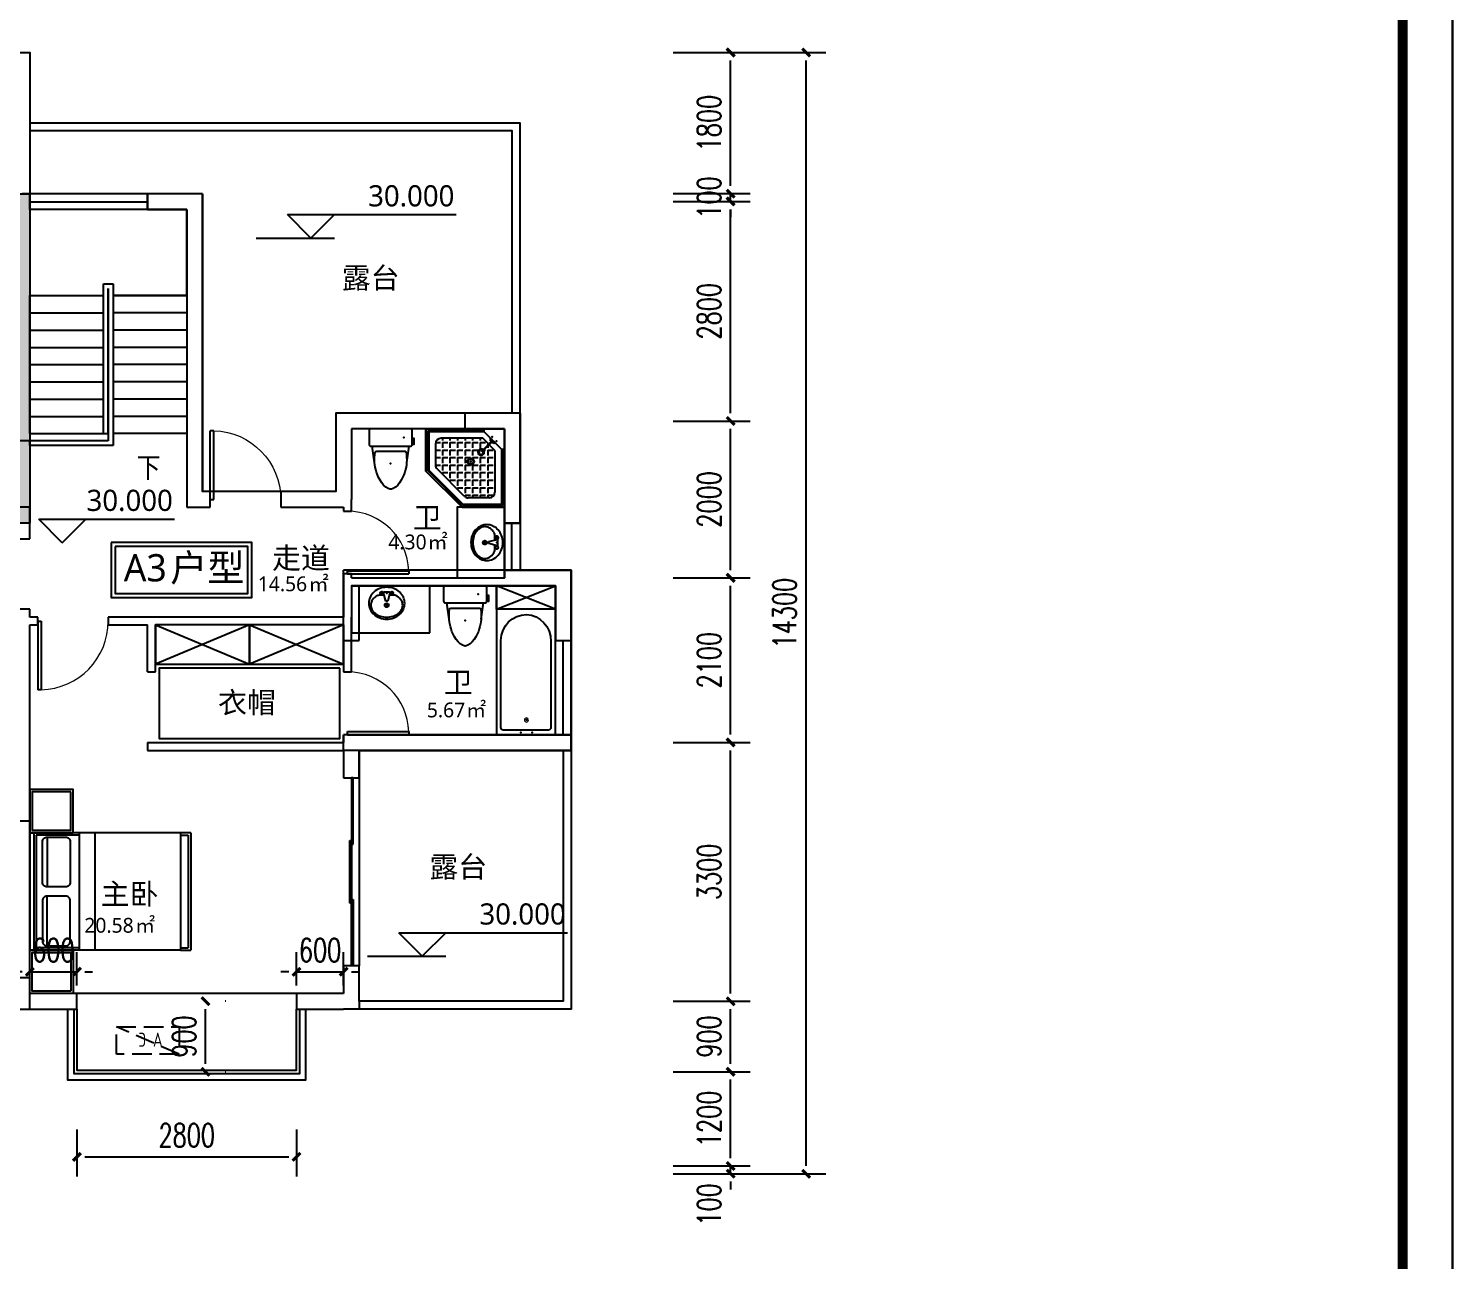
# Model space of a CAD drawing. Extents: x -1988865 to -1884162, y -260022 to -208037.
# Drawn here: x -1953573 to -1935416, y -246519 to -230805 of the extents above; entities that cross this region are included whole.
import ezdxf

# ---------------------------------------------------------------- set-up
doc = ezdxf.new("R2010")
doc.units = 0
doc.header["$LTSCALE"] = 1000
doc.header["$MEASUREMENT"] = 0
doc.linetypes.add('DASH', pattern=[0.35, 0.25, -0.1])
doc.linetypes.add('DOTE', pattern=[2.42, 2, -0.2, 0.02, -0.2])
for name, color, linetype in [('AREA', 6, 'Continuous'), ('BALCONY', 6, 'Continuous'), ('COLUMN', 9, 'Continuous'), ('DIM_ELEV', 3, 'Continuous'), ('DIM_SYMB', 3, 'Continuous'), ('DOTE', 177, 'DOTE'), ('FURNITURE', 167, 'Continuous'), ('hordor_标准图框', 7, 'Continuous'), ('K_EQUIPMENT', 6, 'Continuous'), ('LVTRY', 6, 'Continuous'), ('PUB_DIM', 3, 'Continuous'), ('PUB_HATCH', 8, 'Continuous'), ('PUB_TEXT', 7, 'Continuous'), ('R_NAME', 1, 'Continuous'), ('STAIR', 2, 'Continuous'), ('tk', 121, 'Continuous'), ('VHSoft_boundary', 7, 'Continuous'), ('WALL', 130, 'Continuous'), ('WINDOW', 153, 'Continuous')]:
    doc.layers.add(name, color=color, linetype=linetype)
doc.styles.add('_TCH_DIM_T3', font='SIMPLEX', dxfattribs={"width": 0.705882, "bigfont": 'GBCBIG'})
doc.styles.add('dim_font', font='tssdeng.shx', dxfattribs={"width": 0.7})
doc.styles.add('宋体字', font='msyh.ttf')
doc.styles.add('黑体', font='simhei.ttf', dxfattribs={"width": 0.85, "height": 10})
doc.dimstyles.new('_TCH_ARCH&&100', dxfattribs={"dimtxt": 297.5, "dimasz": 100, "dimexe": 250, "dimexo": 300, "dimgap": 126.25, "dimtad": 1, "dimdec": 0, "dimzin": 0, "dimdsep": 46, "dimtxsty": '_TCH_DIM_T3', "dimblk": '0912-_ArchTick', "dimcen": 0.09, "dimclrt": 7, "dimazin": 2, "dimtfac": 1, "dimtdec": 0, "dimtix": 1, "dimtmove": 2, "dimatfit": 3, "dimfxl": 1, "dimtolj": 1, "dimtzin": 0, "dimarcsym": 0})

# ---------------------------------------------------------------- blocks, each defined once
blk = doc.blocks.new('0912-0911-sdgeh5h43h55h')
at = {"layer": 'FURNITURE'}
for p, q in [((6183277, -683419), (6183277, -682790)), ((6184777, -682790), (6183277, -682790)), ((6184777, -682840), (6183277, -682840)), ((6184747, -682870), (6183307, -682870)), ((6183307, -683419), (6183307, -682870)), ((6184747, -683419), (6184747, -682870)), ((6184777, -684840), (6184777, -682790)), ((6183332, -683010), (6183969, -683010)), ((6184721, -683010), (6184085, -683010)), ((6184777, -683419), (6183277, -683419)), ((6183277, -684710), (6183277, -683419)), ((6184777, -683619), (6183277, -683619)), ((6184777, -684710), (6183277, -684710)), ((6183277, -684710), (6183277, -684840)), ((6183307, -684710), (6183307, -684810)), ((6184747, -684710), (6184747, -684810)), ((6184777, -684840), (6183277, -684840)), ((6184747, -684810), (6183307, -684810))]:
    blk.add_line(p, q, dxfattribs=at)
for points in [[(6182727, -683340), (6182727, -682790), (6183277, -682790), (6183277, -683340), (6182727, -683340), (6182727, -683160)], [(6185327, -683340), (6185327, -682790), (6184777, -682790), (6184777, -683340), (6185327, -683340), (6185327, -683160)]]:
    blk.add_lwpolyline(points, dxfattribs=at)
for points in [[(6182757, -683310), (6182757, -682820), (6183247, -682820), (6183247, -683310)], [(6185297, -683310), (6185297, -682820), (6184807, -682820), (6184807, -683310)]]:
    blk.add_lwpolyline(points, close=True, dxfattribs=at)
for points in [[(6183332, -683010), (6183332, -683245, 0.414214), (6183392, -683305), (6183909, -683305, 0.414214), (6183969, -683245), (6183969, -683010, 0.414214), (6183909, -682950), (6183392, -682950, 0.414214)], [(6184721, -683010), (6184721, -683245, -0.414214), (6184661, -683305), (6184144, -683305, -0.414214), (6184085, -683245), (6184085, -683010, -0.414214), (6184144, -682950), (6184661, -682950, -0.414214)]]:
    blk.add_lwpolyline(points, format="xyb", close=True, dxfattribs=at)
blk = doc.blocks.new('0912-0911-s1adf74asgasf')
at = {"layer": 'R_NAME'}
for points in [[(0, 700), (0, 0), (1790, 0), (1790, 700)], [(50, 650), (50, 50), (1740, 50), (1740, 650)]]:
    blk.add_lwpolyline(points, close=True, dxfattribs=at)
at = {"layer": 'R_NAME', "style": '宋体字'}
for s, p in [('A3', (159, 205)), ('户型', (751, 205))]:
    blk.add_text(s, height=347.1, dxfattribs=at).set_placement(p)
blk = doc.blocks.new('_FZHK')
blk.add_lwpolyline([(-0.5, -0.5), (0.5, -0.5), (0.5, 0.5), (-0.5, 0.5)], close=True)
blk = doc.blocks.new('0912-0911-dsf2w3e5r34')
at = {"layer": 'PUB_HATCH'}
for points in [[(770027, -707162), (770527, -707162), (770727, -706962), (770027, -706962)], [(770727, -706962), (770527, -707162), (770527, -711162), (770727, -711162)]]:
    blk.add_hatch(color=256, dxfattribs=at).paths.add_polyline_path(points)
at = {"layer": 'WALL'}
for p, q in [((770027, -706962), (770727, -706962)), ((770727, -706962), (770727, -711162)), ((776977, -709762), (776277, -709762)), ((776277, -709962), (776277, -709762)), ((776977, -711162), (776977, -709762)), ((776777, -709962), (776277, -709962)), ((776777, -711162), (776777, -709962)), ((770727, -711162), (770527, -711162)), ((776777, -711162), (776977, -711162)), ((777627, -711762), (774727, -711762)), ((774727, -712662), (774727, -711762)), ((777627, -712662), (777627, -711762)), ((777427, -711962), (774927, -711962)), ((774927, -712662), (774927, -711962)), ((777427, -712662), (777427, -711962)), ((774727, -712662), (774927, -712662)), ((777427, -712662), (777627, -712662)), ((777627, -713862), (774727, -713862)), ((774727, -714062), (774727, -713862)), ((777627, -714062), (777627, -713862)), ((777627, -714062), (774727, -714062)), ((770527, -714962), (770727, -714962)), ((770727, -716962), (770727, -714962))]:
    blk.add_line(p, q, dxfattribs=at)
at = {"layer": 'COLUMN', "xscale": 400, "yscale": 400, "zscale": 400, "rotation": 90}
blk.add_blockref('_FZHK', (770527, -717162), dxfattribs=at)
blk = doc.blocks.new('0912-0911-sdgrtyrty')
at = {"layer": 'hordor_标准图框'}
blk.add_line((270657, -1677842), (270657, -1380842), dxfattribs=at)
at = {"layer": 'hordor_标准图框', "linetype": 'Continuous', "ltscale": 1.4, "const_width": 1000}
blk.add_lwpolyline([(-124343, -1386328), (-124343, -1672842), (265657, -1672842), (265657, -1385842), (-124842, -1385842)], dxfattribs=at)
at = {"layer": 'VHSoft_boundary'}
blk.add_lwpolyline([(-149343, -1380842), (270657, -1380842), (270657, -1677842), (-149343, -1677842)], close=True, dxfattribs=at)
blk = doc.blocks.new('0912-0911-vbmhf')
at = {"layer": 'tk', "color": 0, "xscale": 0.0999999971622562, "yscale": 0.0999999971622562, "zscale": 0.0999999971622562}
blk.add_blockref('0912-0911-sdgrtyrty', (102354, 264793), dxfattribs=at)
blk = doc.blocks.new('0912-0911-A$C1B2606B7')
at = {"linetype": 'DASH'}
blk.add_line((0, 0), (800, 350), dxfattribs=at)
blk.add_lwpolyline([(0, 0), (800, 0), (800, 350), (0, 350)], close=True, dxfattribs=at)
at = {"linetype": 'DASH', "style": 'dim_font', "width": 0.8}
blk.add_text('A C', height=180, dxfattribs=at).set_placement((210, 95))
blk = doc.blocks.new('0912-_ArchTick')
at = {"color": 0, "linetype": 'ByBlock', "const_width": 0.4}
blk.add_lwpolyline([(-0.5, -0.5), (0.5, 0.5)], dxfattribs=at)
blk = doc.blocks.new('*D37')
at = {"layer": 'Defpoints', "color": 0, "transparency": 16777216}
for p in [(-1949555, -242836), (-1950155, -243312), (-1949555, -243312)]:
    blk.add_point(p, dxfattribs=at)
at = {"layer": 'PUB_DIM', "color": 0, "lineweight": -2, "transparency": 16777216}
for p, q in [((-1950155, -243012), (-1950155, -242586)), ((-1949555, -243012), (-1949555, -242586)), ((-1950255, -242836), (-1950355, -242836)), ((-1950155, -242836), (-1949555, -242836)), ((-1949455, -242836), (-1949355, -242836))]:
    blk.add_line(p, q, dxfattribs=at)
at = {"layer": 'PUB_DIM', "color": 0, "lineweight": -2, "transparency": 16777216, "xscale": 100, "yscale": 100, "zscale": 100}
blk.add_blockref('0912-_ArchTick', (-1950155, -242836), dxfattribs=at)
at = {"layer": 'PUB_DIM', "color": 0, "lineweight": -2, "transparency": 16777216, "xscale": 100, "yscale": 100, "zscale": 100, "rotation": 180}
blk.add_blockref('0912-_ArchTick', (-1949555, -242836), dxfattribs=at)
at = {"layer": 'PUB_DIM', "color": 7, "transparency": 16777216, "insert": (-1949855, -242561), "char_height": 297.5, "attachment_point": 5, "style": '_TCH_DIM_T3'}
blk.add_mtext('\\A1;600', dxfattribs=at)
blk = doc.blocks.new('*D38')
at = {"layer": 'Defpoints', "color": 0, "transparency": 16777216}
for p in [(-1952955, -242836), (-1953555, -243312), (-1952955, -243312)]:
    blk.add_point(p, dxfattribs=at)
at = {"layer": 'PUB_DIM', "color": 0, "lineweight": -2, "transparency": 16777216}
for p, q in [((-1953555, -243012), (-1953555, -242586)), ((-1952955, -243012), (-1952955, -242586)), ((-1953655, -242836), (-1953755, -242836)), ((-1953555, -242836), (-1952955, -242836)), ((-1952855, -242836), (-1952755, -242836))]:
    blk.add_line(p, q, dxfattribs=at)
at = {"layer": 'PUB_DIM', "color": 0, "lineweight": -2, "transparency": 16777216, "xscale": 100, "yscale": 100, "zscale": 100}
blk.add_blockref('0912-_ArchTick', (-1953555, -242836), dxfattribs=at)
at = {"layer": 'PUB_DIM', "color": 0, "lineweight": -2, "transparency": 16777216, "xscale": 100, "yscale": 100, "zscale": 100, "rotation": 180}
blk.add_blockref('0912-_ArchTick', (-1952955, -242836), dxfattribs=at)
at = {"layer": 'PUB_DIM', "color": 7, "transparency": 16777216, "insert": (-1953255, -242561), "char_height": 297.5, "attachment_point": 5, "style": '_TCH_DIM_T3'}
blk.add_mtext('\\A1;600', dxfattribs=at)
blk = doc.blocks.new('*D41')
at = {"layer": 'Defpoints', "color": 0, "transparency": 16777216}
for p in [(-1951355, -243212), (-1951315, -243212), (-1951355, -244112)]:
    blk.add_point(p, dxfattribs=at)
at = {"layer": 'PUB_DIM', "color": 0, "lineweight": -2, "transparency": 16777216}
for p, q in [((-1951055, -243212), (-1951065, -243212)), ((-1951315, -244012), (-1951315, -243312)), ((-1951055, -244112), (-1951065, -244112))]:
    blk.add_line(p, q, dxfattribs=at)
at = {"layer": 'PUB_DIM', "color": 0, "lineweight": -2, "transparency": 16777216, "xscale": 100, "yscale": 100, "zscale": 100}
for p, rotation in [((-1951315, -243212), 90), ((-1951315, -244112), 270)]:
    blk.add_blockref('0912-_ArchTick', p, dxfattribs=dict(at, rotation=rotation))
at = {"layer": 'PUB_DIM', "color": 7, "transparency": 16777216, "insert": (-1951590, -243662), "char_height": 297.5, "attachment_point": 5, "rotation": 90, "style": '_TCH_DIM_T3'}
blk.add_mtext('\\A1;900', dxfattribs=at)
blk = doc.blocks.new('*D45')
at = {"layer": 'Defpoints', "color": 0, "transparency": 16777216}
for p in [(-1952955, -244547), (-1950155, -244547), (-1950155, -245197)]:
    blk.add_point(p, dxfattribs=at)
at = {"layer": 'PUB_DIM', "color": 0, "lineweight": -2, "transparency": 16777216}
for p, q in [((-1952955, -244847), (-1952955, -245447)), ((-1950155, -244847), (-1950155, -245447)), ((-1952855, -245197), (-1950255, -245197))]:
    blk.add_line(p, q, dxfattribs=at)
at = {"layer": 'PUB_DIM', "color": 0, "lineweight": -2, "transparency": 16777216, "xscale": 100, "yscale": 100, "zscale": 100, "rotation": 180}
blk.add_blockref('0912-_ArchTick', (-1952955, -245197), dxfattribs=at)
at = {"layer": 'PUB_DIM', "color": 0, "lineweight": -2, "transparency": 16777216, "xscale": 100, "yscale": 100, "zscale": 100}
blk.add_blockref('0912-_ArchTick', (-1950155, -245197), dxfattribs=at)
at = {"layer": 'PUB_DIM', "color": 7, "transparency": 16777216, "insert": (-1951555, -244922), "char_height": 297.5, "attachment_point": 5, "style": '_TCH_DIM_T3'}
blk.add_mtext('\\A1;2800', dxfattribs=at)
blk = doc.blocks.new('*D47')
at = {"layer": 'Defpoints', "color": 0, "transparency": 16777216}
for p in [(-1944691, -231112), (-1943657, -231112), (-1944691, -245412)]:
    blk.add_point(p, dxfattribs=at)
at = {"layer": 'PUB_DIM', "color": 0, "lineweight": -2, "transparency": 16777216}
for p, q in [((-1944391, -231112), (-1943407, -231112)), ((-1943657, -245312), (-1943657, -231212)), ((-1944391, -245412), (-1943407, -245412))]:
    blk.add_line(p, q, dxfattribs=at)
at = {"layer": 'PUB_DIM', "color": 0, "lineweight": -2, "transparency": 16777216, "xscale": 100, "yscale": 100, "zscale": 100}
for p, rotation in [((-1943657, -231112), 90), ((-1943657, -245412), 270)]:
    blk.add_blockref('0912-_ArchTick', p, dxfattribs=dict(at, rotation=rotation))
at = {"layer": 'PUB_DIM', "color": 7, "transparency": 16777216, "insert": (-1943932, -238262), "char_height": 297.5, "attachment_point": 5, "rotation": 90, "style": '_TCH_DIM_T3'}
blk.add_mtext('\\A1;14300', dxfattribs=at)
blk = doc.blocks.new('*D48')
at = {"layer": 'Defpoints', "color": 0, "transparency": 16777216}
for p in [(-1945655, -231112), (-1944620, -231112), (-1945655, -232912)]:
    blk.add_point(p, dxfattribs=at)
at = {"layer": 'PUB_DIM', "color": 0, "lineweight": -2, "transparency": 16777216}
for p, q in [((-1945355, -231112), (-1944370, -231112)), ((-1944620, -232812), (-1944620, -231212)), ((-1945355, -232912), (-1944370, -232912))]:
    blk.add_line(p, q, dxfattribs=at)
at = {"layer": 'PUB_DIM', "color": 0, "lineweight": -2, "transparency": 16777216, "xscale": 100, "yscale": 100, "zscale": 100}
for p, rotation in [((-1944620, -231112), 90), ((-1944620, -232912), 270)]:
    blk.add_blockref('0912-_ArchTick', p, dxfattribs=dict(at, rotation=rotation))
at = {"layer": 'PUB_DIM', "color": 7, "transparency": 16777216, "insert": (-1944895, -232012), "char_height": 297.5, "attachment_point": 5, "rotation": 90, "style": '_TCH_DIM_T3'}
blk.add_mtext('\\A1;1800', dxfattribs=at)
blk = doc.blocks.new('*D49')
at = {"layer": 'Defpoints', "color": 0, "transparency": 16777216}
for p in [(-1945655, -232912), (-1944620, -232912), (-1945655, -233012)]:
    blk.add_point(p, dxfattribs=at)
at = {"layer": 'PUB_DIM', "color": 0, "lineweight": -2, "transparency": 16777216}
for p, q in [((-1944620, -232812), (-1944620, -232712)), ((-1945355, -232912), (-1944370, -232912)), ((-1944620, -233012), (-1944620, -232912)), ((-1945355, -233012), (-1944370, -233012)), ((-1944620, -233112), (-1944620, -233212))]:
    blk.add_line(p, q, dxfattribs=at)
at = {"layer": 'PUB_DIM', "color": 0, "lineweight": -2, "transparency": 16777216, "xscale": 100, "yscale": 100, "zscale": 100}
for p, rotation in [((-1944620, -232912), 270), ((-1944620, -233012), 90)]:
    blk.add_blockref('0912-_ArchTick', p, dxfattribs=dict(at, rotation=rotation))
at = {"layer": 'PUB_DIM', "color": 7, "transparency": 16777216, "insert": (-1944895, -232962), "char_height": 297.5, "attachment_point": 5, "rotation": 90, "style": '_TCH_DIM_T3'}
blk.add_mtext('\\A1;100', dxfattribs=at)
blk = doc.blocks.new('*D50')
at = {"layer": 'Defpoints', "color": 0, "transparency": 16777216}
for p in [(-1945655, -233012), (-1944620, -233012), (-1945655, -235812)]:
    blk.add_point(p, dxfattribs=at)
at = {"layer": 'PUB_DIM', "color": 0, "lineweight": -2, "transparency": 16777216}
for p, q in [((-1945355, -233012), (-1944370, -233012)), ((-1944620, -235712), (-1944620, -233112)), ((-1945355, -235812), (-1944370, -235812))]:
    blk.add_line(p, q, dxfattribs=at)
at = {"layer": 'PUB_DIM', "color": 0, "lineweight": -2, "transparency": 16777216, "xscale": 100, "yscale": 100, "zscale": 100}
for p, rotation in [((-1944620, -233012), 90), ((-1944620, -235812), 270)]:
    blk.add_blockref('0912-_ArchTick', p, dxfattribs=dict(at, rotation=rotation))
at = {"layer": 'PUB_DIM', "color": 7, "transparency": 16777216, "insert": (-1944895, -234412), "char_height": 297.5, "attachment_point": 5, "rotation": 90, "style": '_TCH_DIM_T3'}
blk.add_mtext('\\A1;2800', dxfattribs=at)
blk = doc.blocks.new('*D51')
at = {"layer": 'Defpoints', "color": 0, "transparency": 16777216}
for p in [(-1945655, -235812), (-1944620, -235812), (-1945655, -237812)]:
    blk.add_point(p, dxfattribs=at)
at = {"layer": 'PUB_DIM', "color": 0, "lineweight": -2, "transparency": 16777216}
for p, q in [((-1945355, -235812), (-1944370, -235812)), ((-1944620, -237712), (-1944620, -235912)), ((-1945355, -237812), (-1944370, -237812))]:
    blk.add_line(p, q, dxfattribs=at)
at = {"layer": 'PUB_DIM', "color": 0, "lineweight": -2, "transparency": 16777216, "xscale": 100, "yscale": 100, "zscale": 100}
for p, rotation in [((-1944620, -235812), 90), ((-1944620, -237812), 270)]:
    blk.add_blockref('0912-_ArchTick', p, dxfattribs=dict(at, rotation=rotation))
at = {"layer": 'PUB_DIM', "color": 7, "transparency": 16777216, "insert": (-1944895, -236812), "char_height": 297.5, "attachment_point": 5, "rotation": 90, "style": '_TCH_DIM_T3'}
blk.add_mtext('\\A1;2000', dxfattribs=at)
blk = doc.blocks.new('*D52')
at = {"layer": 'Defpoints', "color": 0, "transparency": 16777216}
for p in [(-1945655, -237812), (-1944620, -237812), (-1945655, -239912)]:
    blk.add_point(p, dxfattribs=at)
at = {"layer": 'PUB_DIM', "color": 0, "lineweight": -2, "transparency": 16777216}
for p, q in [((-1945355, -237812), (-1944370, -237812)), ((-1944620, -239812), (-1944620, -237912)), ((-1945355, -239912), (-1944370, -239912))]:
    blk.add_line(p, q, dxfattribs=at)
at = {"layer": 'PUB_DIM', "color": 0, "lineweight": -2, "transparency": 16777216, "xscale": 100, "yscale": 100, "zscale": 100}
for p, rotation in [((-1944620, -237812), 90), ((-1944620, -239912), 270)]:
    blk.add_blockref('0912-_ArchTick', p, dxfattribs=dict(at, rotation=rotation))
at = {"layer": 'PUB_DIM', "color": 7, "transparency": 16777216, "insert": (-1944895, -238862), "char_height": 297.5, "attachment_point": 5, "rotation": 90, "style": '_TCH_DIM_T3'}
blk.add_mtext('\\A1;2100', dxfattribs=at)
blk = doc.blocks.new('*D53')
at = {"layer": 'Defpoints', "color": 0, "transparency": 16777216}
for p in [(-1945655, -239912), (-1944620, -239912), (-1945655, -243212)]:
    blk.add_point(p, dxfattribs=at)
at = {"layer": 'PUB_DIM', "color": 0, "lineweight": -2, "transparency": 16777216}
for p, q in [((-1945355, -239912), (-1944370, -239912)), ((-1944620, -243112), (-1944620, -240012)), ((-1945355, -243212), (-1944370, -243212))]:
    blk.add_line(p, q, dxfattribs=at)
at = {"layer": 'PUB_DIM', "color": 0, "lineweight": -2, "transparency": 16777216, "xscale": 100, "yscale": 100, "zscale": 100}
for p, rotation in [((-1944620, -239912), 90), ((-1944620, -243212), 270)]:
    blk.add_blockref('0912-_ArchTick', p, dxfattribs=dict(at, rotation=rotation))
at = {"layer": 'PUB_DIM', "color": 7, "transparency": 16777216, "insert": (-1944895, -241562), "char_height": 297.5, "attachment_point": 5, "rotation": 90, "style": '_TCH_DIM_T3'}
blk.add_mtext('\\A1;3300', dxfattribs=at)
blk = doc.blocks.new('*D54')
at = {"layer": 'Defpoints', "color": 0, "transparency": 16777216}
for p in [(-1945655, -243212), (-1944620, -243212), (-1945655, -244112)]:
    blk.add_point(p, dxfattribs=at)
at = {"layer": 'PUB_DIM', "color": 0, "lineweight": -2, "transparency": 16777216}
for p, q in [((-1945355, -243212), (-1944370, -243212)), ((-1944620, -244012), (-1944620, -243312)), ((-1945355, -244112), (-1944370, -244112))]:
    blk.add_line(p, q, dxfattribs=at)
at = {"layer": 'PUB_DIM', "color": 0, "lineweight": -2, "transparency": 16777216, "xscale": 100, "yscale": 100, "zscale": 100}
for p, rotation in [((-1944620, -243212), 90), ((-1944620, -244112), 270)]:
    blk.add_blockref('0912-_ArchTick', p, dxfattribs=dict(at, rotation=rotation))
at = {"layer": 'PUB_DIM', "color": 7, "transparency": 16777216, "insert": (-1944895, -243662), "char_height": 297.5, "attachment_point": 5, "rotation": 90, "style": '_TCH_DIM_T3'}
blk.add_mtext('\\A1;900', dxfattribs=at)
blk = doc.blocks.new('*D55')
at = {"layer": 'Defpoints', "color": 0, "transparency": 16777216}
for p in [(-1945655, -244112), (-1944620, -244112), (-1945655, -245312)]:
    blk.add_point(p, dxfattribs=at)
at = {"layer": 'PUB_DIM', "color": 0, "lineweight": -2, "transparency": 16777216}
for p, q in [((-1945355, -244112), (-1944370, -244112)), ((-1944620, -245212), (-1944620, -244212)), ((-1945355, -245312), (-1944370, -245312))]:
    blk.add_line(p, q, dxfattribs=at)
at = {"layer": 'PUB_DIM', "color": 0, "lineweight": -2, "transparency": 16777216, "xscale": 100, "yscale": 100, "zscale": 100}
for p, rotation in [((-1944620, -244112), 90), ((-1944620, -245312), 270)]:
    blk.add_blockref('0912-_ArchTick', p, dxfattribs=dict(at, rotation=rotation))
at = {"layer": 'PUB_DIM', "color": 7, "transparency": 16777216, "insert": (-1944895, -244712), "char_height": 297.5, "attachment_point": 5, "rotation": 90, "style": '_TCH_DIM_T3'}
blk.add_mtext('\\A1;1200', dxfattribs=at)
blk = doc.blocks.new('*D56')
at = {"layer": 'Defpoints', "color": 0, "transparency": 16777216}
for p in [(-1945655, -245312), (-1945655, -245412), (-1944620, -245312)]:
    blk.add_point(p, dxfattribs=at)
at = {"layer": 'PUB_DIM', "color": 0, "lineweight": -2, "transparency": 16777216}
for p, q in [((-1944620, -245212), (-1944620, -245112)), ((-1945355, -245312), (-1944370, -245312)), ((-1945355, -245412), (-1944370, -245412)), ((-1944620, -245412), (-1944620, -245312)), ((-1944620, -245512), (-1944620, -245612))]:
    blk.add_line(p, q, dxfattribs=at)
at = {"layer": 'PUB_DIM', "color": 0, "lineweight": -2, "transparency": 16777216, "xscale": 100, "yscale": 100, "zscale": 100}
for p, rotation in [((-1944620, -245312), 270), ((-1944620, -245412), 90)]:
    blk.add_blockref('0912-_ArchTick', p, dxfattribs=dict(at, rotation=rotation))
at = {"layer": 'PUB_DIM', "color": 7, "transparency": 16777216, "insert": (-1944895, -245803), "char_height": 297.5, "attachment_point": 5, "rotation": 90, "style": '_TCH_DIM_T3'}
blk.add_mtext('\\A1;100', dxfattribs=at)
blk = doc.blocks.new('0912-0911-$DORLIB2D$00000001')
for p, q in [((0.45, 0.975), (0.5, 0.975)), ((0.45, 0), (0.45, 0.975)), ((0.5, 0), (0.5, 0.975)), ((0.5, 0), (0.45, 0))]:
    blk.add_line(p, q)
at = {"lineweight": 13}
blk.add_arc((0.475, 0), 0.975, 91.4693, 180, dxfattribs=at)
blk = doc.blocks.new('0912-0911-$lvtry$00000244')
at = {"color": 0}
for p, q in [((-306, -80), (-306, -1050)), ((277, -52), (-277, -52)), ((306, -1039), (306, -80))]:
    blk.add_line(p, q, dxfattribs=at)
blk.add_lwpolyline([(360, 0), (360, -1400), (-360, -1400), (-360, 0)], close=True, dxfattribs=at)
for centre, major_axis, start_param, end_param in [((-277, -80), (-28.8, 0), 4.711889, 6.283108), ((277, -80), (-28.8, 0), 3.141692, 4.711889), ((0, -1043), (-306, 0), 0.024403, 3.153808)]:
    blk.add_ellipse(centre, major_axis=major_axis, ratio=0.972222, start_param=start_param, end_param=end_param, dxfattribs=at)
at = {"color": 0, "lineweight": 13}
blk.add_ellipse((6, -164), major_axis=(-24, 0), ratio=0.972222, start_param=3.141593, end_param=9.424778, dxfattribs=at)
at = {"color": 0}
for p in [(-62, -26), (75, -25), (6, -164)]:
    blk.add_point(p, dxfattribs=at)
blk = doc.blocks.new('0912-0911-$WINLIB2D$00000002')
for p, q in [((-0.5, 0.5), (0.5, 0.5)), ((-0.5, 0.5), (-0.5, -0.5)), ((0.5, 0.5), (0.5, -0.5)), ((0.5, 0.021), (-0.5, 0.021)), ((-0.5, -0.5), (0.5, -0.5))]:
    blk.add_line(p, q)
blk = doc.blocks.new('0912-0911-$lvtry$00000179')
at = {"color": 0, "linetype": 'ByBlock'}
for p, q in [((-32, -102), (-92, -102)), ((-13, -178), (-40, -70)), ((35, -64), (-35, -64)), ((13, -178), (-13, -178)), ((40, -70), (13, -178)), ((92, -102), (32, -102))]:
    blk.add_line(p, q, dxfattribs=at)
blk.add_lwpolyline([(0, -406, 0.088425), (89, -391, 0.093738), (162, -347, 0.102376), (212, -280, 0.10945), (229, -203, 0.109452), (212, -127, 0.102376), (162, -60, 0.093738), (89, -16, 0.088423), (0, 0, 0.088427), (-89, -16, 0.093738), (-162, -60, 0.102376), (-212, -127, 0.109452), (-229, -203, 0.109451), (-212, -280, 0.102376), (-162, -347, 0.093738), (-89, -391, 0.088425)], format="xyb", close=True, dxfattribs=at)
for centre, radius in [((-64, -76), 20.4), ((-64, -76), 15.4), ((63, -76), 20.4), ((63, -76), 15.4), ((0, -229), 25.4)]:
    blk.add_circle(centre, radius, dxfattribs=at)
for centre, radius, start, end in [((-88, -229), 116, 151.0888, 180), ((-45, -252), 164, 126.8699, 151.0888), ((-18, -288), 210, 123.9045, 126.8699), ((-92, -178), 76.2, 90, 123.9045), ((-35, -68), 5, 90, 194.0362), ((35, -68), 5, 345.9638, 90), ((92, -178), 76.2, 57.7402, 90), ((45, -252), 164, 28.9112, 57.7402), ((88, -229), 116, 0, 28.9112), ((-88, -229), 116, 180, 208.9112), ((-45, -205), 164, 208.9112, 233.1301), ((-18, -169), 210, 233.1301, 252.7421), ((18, -169), 210, 287.2579, 306.8699), ((45, -205), 164, 306.8699, 331.0888), ((88, -229), 116, 331.0888, 0), ((0, -111), 270, 252.7421, 270), ((0, -111), 270, 270, 287.2579)]:
    blk.add_arc(centre, radius, start, end, dxfattribs=at)
at = {"color": 0}
for p in [(0, -76), (0, -229)]:
    blk.add_point(p, dxfattribs=at)
blk = doc.blocks.new('0912-0911-$lvtry$00000206')
at = {"color": 0}
for points in [[(-253, -220, -0.414214), (-275, -198), (-275, -22, -0.414214), (-253, 0), (253, 0, -0.414214), (275, -22), (275, -198, -0.414214), (253, -220)], [(181, -286), (-181, -286, 0.39219), (-201, -305), (-202, -326), (-204, -363), (-205, -398), (-204, -429), (-201, -459), (-197, -488), (-189, -518), (-180, -550), (-168, -584), (-153, -619), (-135, -654), (-114, -687), (-90, -717), (-63, -741), (-33, -760), (-12, -767, 0.15433), (12, -767), (33, -760), (63, -741), (90, -717), (114, -687), (135, -654), (153, -619), (168, -584), (180, -550), (189, -518), (197, -488), (201, -459), (204, -429), (205, -398), (204, -363), (202, -326), (201, -305, 0.39219)]]:
    blk.add_lwpolyline(points, format="xyb", close=True, dxfattribs=at)
blk.add_lwpolyline([(-275, -120), (-297, -120), (-297, -200), (-275, -200)], close=True, dxfattribs=at)
for points in [[(-205, -428), (-235, -220)], [(205, -428), (235, -220)]]:
    blk.add_lwpolyline(points, dxfattribs=at)
for p in [(-166, -109), (1, -443)]:
    blk.add_point(p, dxfattribs=at)
blk = doc.blocks.new('0912-0911-$lvtry$00000169')
at = {"color": 0}
for p, q in [((259, -36), (259, 0)), ((259, -36), (36, -259)), ((276, -120), (120, -276)), ((144, -151), (291, -298)), ((151, -144), (298, -291)), ((259, -24), (976, -24)), ((259, -36), (964, -36)), ((270, -213), (270, -143)), ((276, -120), (808, -120)), ((366, -213), (366, -143)), ((462, -213), (462, -143)), ((558, -213), (558, -143)), ((655, -213), (655, -143)), ((751, -213), (751, -143)), ((847, -213), (847, -143)), ((964, -36), (976, -24)), ((964, -36), (964, -525)), ((976, -24), (976, -530)), ((36, -259), (0, -259)), ((24, -259), (24, -976)), ((36, -259), (36, -964)), ((120, -276), (120, -808)), ((120, -309), (147, -309)), ((173, -309), (173, -239)), ((173, -309), (243, -309)), ((173, -405), (173, -335)), ((183, -213), (205, -213)), ((220, -213), (243, -213)), ((270, -213), (340, -213)), ((270, -263), (270, -239)), ((270, -405), (270, -335)), ((334, -309), (340, -309)), ((366, -213), (436, -213)), ((366, -309), (366, -239)), ((366, -309), (436, -309)), ((366, -405), (366, -335)), ((462, -213), (532, -213)), ((462, -309), (462, -239)), ((462, -309), (532, -309)), ((462, -405), (462, -335)), ((558, -213), (628, -213)), ((558, -309), (558, -239)), ((558, -309), (628, -309)), ((558, -405), (558, -335)), ((655, -213), (725, -213)), ((655, -309), (655, -239)), ((655, -309), (725, -309)), ((655, -405), (655, -335)), ((751, -213), (821, -213)), ((751, -309), (751, -239)), ((751, -309), (821, -309)), ((751, -405), (751, -335)), ((847, -213), (880, -213)), ((847, -309), (847, -239)), ((847, -309), (880, -309)), ((847, -405), (847, -335)), ((880, -192), (880, -460)), ((120, -405), (147, -405)), ((120, -501), (147, -501)), ((173, -405), (243, -405)), ((173, -501), (173, -431)), ((173, -501), (243, -501)), ((173, -598), (173, -528)), ((270, -405), (340, -405)), ((270, -501), (270, -431)), ((270, -501), (340, -501)), ((270, -598), (270, -528)), ((366, -405), (379, -405)), ((366, -501), (366, -431)), ((366, -501), (436, -501)), ((366, -598), (366, -528)), ((462, -405), (532, -405)), ((462, -501), (462, -431)), ((462, -501), (532, -501)), ((462, -598), (462, -528)), ((859, -511), (511, -859)), ((964, -525), (525, -964)), ((976, -530), (530, -976)), ((558, -405), (628, -405)), ((558, -501), (558, -431)), ((558, -501), (628, -501)), ((558, -598), (558, -528)), ((655, -405), (725, -405)), ((655, -501), (655, -431)), ((655, -501), (725, -501)), ((655, -598), (655, -528)), ((751, -405), (821, -405)), ((751, -501), (751, -431)), ((751, -501), (821, -501)), ((751, -598), (751, -528)), ((847, -405), (880, -405)), ((847, -501), (847, -431)), ((847, -501), (867, -501)), ((964, -525), (976, -530)), ((120, -598), (147, -598)), ((120, -694), (147, -694)), ((173, -598), (243, -598)), ((173, -694), (173, -624)), ((173, -694), (243, -694)), ((173, -790), (173, -720)), ((270, -598), (340, -598)), ((270, -694), (270, -624)), ((270, -694), (340, -694)), ((270, -790), (270, -720)), ((366, -598), (436, -598)), ((366, -694), (366, -624)), ((366, -694), (436, -694)), ((366, -790), (366, -720)), ((462, -598), (532, -598)), ((462, -694), (462, -624)), ((462, -694), (532, -694)), ((462, -790), (462, -720)), ((558, -598), (628, -598)), ((558, -694), (558, -624)), ((558, -694), (628, -694)), ((558, -790), (558, -720)), ((655, -598), (725, -598)), ((655, -694), (655, -624)), ((655, -694), (676, -694)), ((751, -598), (773, -598)), ((120, -790), (147, -790)), ((173, -790), (243, -790)), ((173, -878), (173, -816)), ((192, -880), (460, -880)), ((270, -790), (340, -790)), ((270, -880), (270, -816)), ((366, -790), (436, -790)), ((366, -880), (366, -816)), ((462, -790), (532, -790)), ((462, -880), (462, -816)), ((558, -790), (580, -790)), ((36, -964), (24, -976)), ((24, -976), (530, -976)), ((36, -964), (525, -964)), ((525, -964), (530, -976))]:
    blk.add_line(p, q, dxfattribs=at)
blk.add_lwpolyline([(0, 0), (0, -1000), (540, -1000), (1000, -540), (1000, 0)], close=True)
for points in [[(0, 0), (0, -1000)], [(0, 0), (1000, 0)], [(1000, 0), (1000, -540)], [(136, -190), (148, -178), (132, -162), (121, -174)], [(190, -136), (178, -148), (162, -132), (174, -121)], [(1000, -540), (540, -1000)], [(0, -1000), (540, -1000)]]:
    blk.add_lwpolyline(points, close=True, dxfattribs=at)
for radius in [43.8, 31.1]:
    blk.add_circle((416, -428), radius, dxfattribs=at)
for centre, radius, start, end in [((808, -192), 72, 0, 90), ((296, -296), 40.6, 142.583, 128.4197), ((296, -296), 28.6, 145.828, 125.6599), ((808, -460), 72, 315, 0), ((192, -808), 72, 180, 270), ((460, -808), 72, 270, 315)]:
    blk.add_arc(centre, radius, start, end, dxfattribs=at)
for p in [(103, -156), (156, -102), (416, -428)]:
    blk.add_point(p, dxfattribs=at)
blk = doc.blocks.new('0912-0911-$DorLib2D$00000132')
at = {"color": 0, "linetype": 'Continuous'}
for p, q in [((-0.5, 0.1042), (-0.5, 0)), ((-0.1467, 0.1042), (-0.5, 0.1042)), ((-0.1467, 0), (-0.1467, 0.1042)), ((0.1467, 0.1042), (0.5, 0.1042)), ((0.1467, 0), (0.1467, 0.1042)), ((0.5, 0.1042), (0.5, 0)), ((-0.5, 0), (-0.1467, 0)), ((-0.1667, 0), (0.1667, 0)), ((-0.1667, -0.1042), (-0.1667, 0)), ((0.5, 0), (0.1467, 0)), ((0.1667, 0), (0.1667, -0.1042)), ((0.1667, -0.1042), (-0.1667, -0.1042))]:
    blk.add_line(p, q, dxfattribs=at)

msp = doc.modelspace()

# ---------------------------------------------------------------- linework, layer by layer
at = {"layer": 'BALCONY'}
for points in [[(-1968955.2, -232912.4), (-1968955.2, -231112.4), (-1953555.2, -231112.4), (-1953555.2, -232912.4)], [(-1947305.2, -235712.4), (-1947305.2, -232012.4), (-1953555.2, -232012.4)], [(-1947405.2, -235712.4), (-1947405.2, -232112.4), (-1953555.2, -232112.4)], [(-1946655.2, -240012.4), (-1946655.2, -243312.4), (-1949355.2, -243312.4)], [(-1946755.2, -240012.4), (-1946755.2, -243212.4), (-1949355.2, -243212.4)]]:
    msp.add_lwpolyline(points, dxfattribs=at)
at = {"layer": 'DIM_ELEV'}
for p, q in [((-1949971.8, -233479.6), (-1950271.8, -233179.6)), ((-1950271.8, -233179.6), (-1948120.3, -233179.6)), ((-1949971.8, -233479.6), (-1949671.8, -233179.6)), ((-1950671.8, -233479.6), (-1949671.8, -233479.6)), ((-1953142.8, -237363.6), (-1953442.8, -237063.6)), ((-1953442.8, -237063.6), (-1951710.3, -237063.6)), ((-1953142.8, -237363.6), (-1952842.8, -237063.6)), ((-1948552.4, -242638.9), (-1948852.4, -242338.9)), ((-1948852.4, -242338.9), (-1946700.9, -242338.9)), ((-1948552.4, -242638.9), (-1948252.4, -242338.9)), ((-1949252.4, -242638.9), (-1948252.4, -242638.9))]:
    msp.add_line(p, q, dxfattribs=at)
at = {"layer": 'DIM_SYMB'}
msp.add_lwpolyline([(-1952055.2, -236082.4, 0, 0, 0), (-1952055.2, -233662.4, 0, 0, 0), (-1953055.2, -233662.4, 0, 0, 0), (-1953055.2, -235562.4, 80, 0, 0), (-1953055.2, -235862.4, 0, 0, 0)], format="xyseb", dxfattribs=at)
at = {"layer": 'FURNITURE'}
for points in [[(-1947605.2, -237912.4), (-1946855.2, -237912.4), (-1946855.2, -238212.4), (-1947605.2, -238212.4)], [(-1951955.2, -238912.4), (-1950755.2, -238912.4), (-1950755.2, -238412.4), (-1951955.2, -238412.4)], [(-1950755.2, -238912.4), (-1949555.2, -238912.4), (-1949555.2, -238412.4), (-1950755.2, -238412.4)], [(-1949605.2, -238962.4), (-1951905.2, -238962.4), (-1951905.2, -239862.4), (-1949605.2, -239862.4)]]:
    msp.add_lwpolyline(points, close=True, dxfattribs=at)
for points in [[(-1946855.2, -238212.4), (-1947605.2, -237912.4), (-1947605.2, -238212.4), (-1946855.2, -237912.4)], [(-1950755.2, -238412.4), (-1951955.2, -238912.4), (-1951955.2, -238412.4), (-1950755.2, -238912.4)], [(-1949555.2, -238412.4), (-1950755.2, -238912.4), (-1950755.2, -238412.4), (-1949555.2, -238912.4)]]:
    msp.add_lwpolyline(points, dxfattribs=at)
at = {"layer": 'LVTRY'}
for points in [[(-1948105.2, -237812.4), (-1947505.2, -237812.4), (-1947505.2, -236912.4), (-1948105.2, -236912.4)], [(-1948455.2, -238512.4), (-1948455.2, -237912.4), (-1949455.2, -237912.4), (-1949455.2, -238512.4)]]:
    msp.add_lwpolyline(points, close=True, dxfattribs=at)
at = {"layer": 'STAIR'}
for p, q in [((-1951555.2, -233112.4), (-1953555.2, -233112.4)), ((-1953555.2, -233112.4), (-1953555.2, -234212.4)), ((-1951555.2, -234212.4), (-1951555.2, -233112.4)), ((-1953555.2, -235972.4), (-1953555.2, -234212.4)), ((-1953555.2, -234212.4), (-1952615.2, -234212.4)), ((-1953555.2, -234212.4), (-1952615.2, -234212.4)), ((-1952615.2, -235972.4), (-1952615.2, -234062.4)), ((-1952615.2, -234062.4), (-1952495.2, -234062.4)), ((-1952555.2, -235972.4), (-1952555.2, -234122.4)), ((-1952555.2, -234122.4), (-1952555.2, -234122.4)), ((-1952555.2, -234122.4), (-1952555.2, -236062.4)), ((-1952555.2, -235972.4), (-1952555.2, -234212.4)), ((-1952555.2, -234212.4), (-1952555.2, -235972.4)), ((-1952495.2, -234062.4), (-1952495.2, -236122.4)), ((-1951555.2, -234212.4), (-1952495.2, -234212.4)), ((-1952495.2, -234212.4), (-1951555.2, -234212.4)), ((-1951555.2, -234212.4), (-1951555.2, -235972.4)), ((-1953555.2, -234432.4), (-1952615.2, -234432.4)), ((-1951555.2, -234432.4), (-1952495.2, -234432.4)), ((-1953555.2, -234652.4), (-1952615.2, -234652.4)), ((-1951555.2, -234652.4), (-1952495.2, -234652.4)), ((-1953555.2, -234872.4), (-1952615.2, -234872.4)), ((-1951555.2, -234872.4), (-1952495.2, -234872.4)), ((-1953555.2, -235092.4), (-1952615.2, -235092.4)), ((-1951555.2, -235092.4), (-1952495.2, -235092.4)), ((-1953555.2, -235312.4), (-1952615.2, -235312.4)), ((-1951555.2, -235312.4), (-1952495.2, -235312.4)), ((-1953555.2, -235532.4), (-1952615.2, -235532.4)), ((-1951555.2, -235532.4), (-1952495.2, -235532.4)), ((-1953555.2, -235752.4), (-1952615.2, -235752.4)), ((-1951555.2, -235752.4), (-1952495.2, -235752.4)), ((-1953555.2, -235972.4), (-1952615.2, -235972.4)), ((-1952615.2, -235972.4), (-1952555.2, -235972.4)), ((-1952615.2, -235972.4), (-1952555.2, -235972.4)), ((-1952555.2, -235972.4), (-1952555.2, -235972.4)), ((-1951555.2, -235972.4), (-1952495.2, -235972.4)), ((-1952555.2, -236062.4), (-1953555.2, -236062.4)), ((-1953555.2, -236122.4), (-1953555.2, -236062.4)), ((-1952495.2, -236122.4), (-1953555.2, -236122.4))]:
    msp.add_line(p, q, dxfattribs=at)
at = {"layer": 'WALL'}
for p, q in [((-1953555.2, -232912.4), (-1953655.2, -232912.4)), ((-1953555.2, -233112.4), (-1953555.2, -232912.4)), ((-1951355.2, -232912.4), (-1952055.2, -232912.4)), ((-1952055.2, -232912.4), (-1952055.2, -233112.4)), ((-1951355.2, -232912.4), (-1951355.2, -236712.4)), ((-1953555.2, -233112.4), (-1953555.2, -236062.4)), ((-1952055.2, -233112.4), (-1951555.2, -233112.4)), ((-1951555.2, -233112.4), (-1951555.2, -236912.4)), ((-1947305.2, -235712.4), (-1949655.2, -235712.4)), ((-1949655.2, -235712.4), (-1949655.2, -236712.4)), ((-1947305.2, -237112.4), (-1947305.2, -235712.4)), ((-1947505.2, -235912.4), (-1949455.2, -235912.4)), ((-1949455.2, -235912.4), (-1949455.2, -236812.4)), ((-1947505.2, -235912.4), (-1947505.2, -237112.4)), ((-1953555.2, -236062.4), (-1953755.2, -236062.4)), ((-1951255.2, -236712.4), (-1951355.2, -236712.4)), ((-1951255.2, -236912.4), (-1951255.2, -236712.4)), ((-1949655.2, -236712.4), (-1950355.2, -236712.4)), ((-1950355.2, -236712.4), (-1950355.2, -236912.4)), ((-1953555.2, -236912.4), (-1959855.2, -236912.4)), ((-1953555.2, -237312.4), (-1953555.2, -236912.4)), ((-1951555.2, -236912.4), (-1951255.2, -236912.4)), ((-1950355.2, -236912.4), (-1949555.2, -236912.4)), ((-1949555.2, -236912.4), (-1949555.2, -236962.4)), ((-1949455.2, -236962.4), (-1949455.2, -236812.4)), ((-1949555.2, -236962.4), (-1949455.2, -236962.4)), ((-1947505.2, -237112.4), (-1947305.2, -237112.4)), ((-1953755.2, -237312.4), (-1953555.2, -237312.4)), ((-1949455.2, -237762.4), (-1949555.2, -237762.4)), ((-1949555.2, -237762.4), (-1949555.2, -237812.4)), ((-1949555.2, -237812.4), (-1949555.2, -238312.4)), ((-1949455.2, -237812.4), (-1949455.2, -237762.4)), ((-1949455.2, -237812.4), (-1947505.2, -237812.4)), ((-1947305.2, -237712.4), (-1947505.2, -237712.4)), ((-1947505.2, -237712.4), (-1947505.2, -237812.4)), ((-1947305.2, -237712.4), (-1946655.2, -237712.4)), ((-1946655.2, -238612.4), (-1946655.2, -237712.4)), ((-1949455.2, -237912.4), (-1947405.2, -237912.4)), ((-1949455.2, -237912.4), (-1949455.2, -238312.4)), ((-1947405.2, -237912.4), (-1946855.2, -237912.4)), ((-1946855.2, -237912.4), (-1946855.2, -238612.4)), ((-1953555.2, -238212.4), (-1953755.2, -238212.4)), ((-1953555.2, -238312.4), (-1953555.2, -238212.4)), ((-1953455.2, -238312.4), (-1953555.2, -238312.4)), ((-1953455.2, -238412.4), (-1953455.2, -238312.4)), ((-1951955.2, -238312.4), (-1952555.2, -238312.4)), ((-1952555.2, -238312.4), (-1952555.2, -238412.4)), ((-1949555.2, -238312.4), (-1951955.2, -238312.4)), ((-1949455.2, -239012.4), (-1949455.2, -238312.4)), ((-1953555.2, -238412.4), (-1953455.2, -238412.4)), ((-1953555.2, -242312.4), (-1953555.2, -238412.4)), ((-1952555.2, -238412.4), (-1952055.2, -238412.4)), ((-1952055.2, -239012.4), (-1952055.2, -238412.4)), ((-1951955.2, -239012.4), (-1951955.2, -238412.4)), ((-1949555.2, -238412.4), (-1951955.2, -238412.4)), ((-1949555.2, -238412.4), (-1949555.2, -239012.4)), ((-1946855.2, -238612.4), (-1946655.2, -238612.4)), ((-1952055.2, -239012.4), (-1951955.2, -239012.4)), ((-1949555.2, -239012.4), (-1949455.2, -239012.4)), ((-1949455.2, -239812.4), (-1949555.2, -239812.4)), ((-1949555.2, -239812.4), (-1949555.2, -239912.4)), ((-1949455.2, -239812.4), (-1949455.2, -239812.4)), ((-1949455.2, -239812.4), (-1946855.2, -239812.4)), ((-1946655.2, -239812.4), (-1946855.2, -239812.4)), ((-1946655.2, -240012.4), (-1946655.2, -239812.4)), ((-1952055.2, -239912.4), (-1949555.2, -239912.4)), ((-1952055.2, -239912.4), (-1952055.2, -240012.4)), ((-1952055.2, -240012.4), (-1949555.2, -240012.4)), ((-1949555.2, -240012.4), (-1949555.2, -240012.4)), ((-1949555.2, -240012.4), (-1949555.2, -240362.4)), ((-1949355.2, -240362.4), (-1949355.2, -240012.4)), ((-1949355.2, -240012.4), (-1946655.2, -240012.4)), ((-1949555.2, -240362.4), (-1949355.2, -240362.4)), ((-1953555.2, -243112.4), (-1953555.2, -242312.4)), ((-1949355.2, -242762.4), (-1949555.2, -242762.4)), ((-1949555.2, -242762.4), (-1949555.2, -243112.4)), ((-1949355.2, -243212.4), (-1949355.2, -242762.4)), ((-1952955.2, -243112.4), (-1953555.2, -243112.4)), ((-1952955.2, -243312.4), (-1952955.2, -243112.4)), ((-1949555.2, -243112.4), (-1950155.2, -243112.4)), ((-1950155.2, -243112.4), (-1950155.2, -243312.4)), ((-1949355.2, -243212.4), (-1949355.2, -243312.4)), ((-1953755.2, -243312.4), (-1952955.2, -243312.4)), ((-1950155.2, -243312.4), (-1949555.2, -243312.4)), ((-1949555.2, -243312.4), (-1949555.2, -243312.4)), ((-1949355.2, -243312.4), (-1949555.2, -243312.4))]:
    msp.add_line(p, q, dxfattribs=at)
for points in [[(-1947305.2, -235712.4), (-1949655.2, -235712.4), (-1949655.2, -236712.4), (-1951355.2, -236712.4), (-1951355.2, -232912.4)], [(-1947305.2, -235712.4), (-1947305.2, -237712.4), (-1946655.2, -237712.4), (-1946655.2, -240012.4)], [(-1946655.2, -240012.4), (-1949355.2, -240012.4), (-1949355.2, -242762.4)]]:
    msp.add_lwpolyline(points, dxfattribs=at)
at = {"layer": 'WINDOW'}
for p, q in [((-1950355.2, -236712.4), (-1951255.2, -236712.4)), ((-1949555.2, -243112.4), (-1953555.2, -243112.4)), ((-1950155.2, -243112.4), (-1952955.2, -243112.4))]:
    msp.add_line(p, q, dxfattribs=at)
for points in [[(-1953075.2, -243312.4), (-1953075.2, -244212.4), (-1950035.2, -244212.4), (-1950035.2, -243312.4)], [(-1952995.2, -243312.4), (-1952995.2, -244132.4), (-1950115.2, -244132.4), (-1950115.2, -243312.4)], [(-1952955.2, -243312.4), (-1952955.2, -244092.4), (-1950155.2, -244092.4), (-1950155.2, -243312.4)]]:
    msp.add_lwpolyline(points, dxfattribs=at)

# ---------------------------------------------------------------- block references
at = {"xscale": 1.272593102947569, "yscale": 1.272593102947569, "zscale": 1.272593102947569}
msp.add_blockref('0912-0911-vbmhf', (-2100114.8, -383474.6), dxfattribs=at)
at = {"layer": 'AREA'}
msp.add_blockref('0912-0911-s1adf74asgasf', (-1952516.8, -238061.8), dxfattribs=at)
at = {"layer": 'DOTE'}
msp.add_blockref('0912-0911-dsf2w3e5r34', (-2724281.7, 474049.4), dxfattribs=at)
at = {"layer": 'FURNITURE', "rotation": 90.00000000000003}
msp.add_blockref('0912-0911-sdgeh5h43h55h', (-2636344.9, -6425839.1), dxfattribs=at)
at = {"layer": 'K_EQUIPMENT', "xscale": -1}
msp.add_blockref('0912-0911-A$C1B2606B7', (-1951652.2, -243887.4), dxfattribs=at)
at = {"layer": 'LVTRY', "yscale": -1, "rotation": 180.0000000000001}
for p in [(-1948955.2, -235912.4), (-1948005.2, -237912.4)]:
    msp.add_blockref('0912-0911-$lvtry$00000206', p, dxfattribs=at)
at = {"layer": 'LVTRY'}
for name, p, rotation in [('0912-0911-$lvtry$00000169', (-1947505.2, -235912.4), 270.0000000000242), ('0912-0911-$lvtry$00000179', (-1947525.2, -237362.4), 270)]:
    msp.add_blockref(name, p, dxfattribs=dict(at, rotation=rotation))
msp.add_blockref('0912-0911-$lvtry$00000179', (-1949005.2, -237932.4), dxfattribs=at)
at = {"layer": 'LVTRY', "xscale": 1.041666666670547, "yscale": -1.142857142702144, "rotation": 359.9999999999927}
msp.add_blockref('0912-0911-$lvtry$00000244', (-1947230.2, -239812.4, 0), dxfattribs=at)
at = {"layer": 'WINDOW'}
for name, p, xscale, yscale, zscale, rotation in [('0912-0911-$WINLIB2D$00000002', (-1952805.2, -233012.4), 1499.999994695303, 200, 1499.999994695303, 180), ('0912-0911-$DORLIB2D$00000001', (-1950805.2, -236812.4), 900, -900, 900, 180), ('0912-0911-$DORLIB2D$00000001', (-1949505.2, -237362.4), 800, 800, 800, 269.9999999999467), ('0912-0911-$WINLIB2D$00000002', (-1947405.2, -237412.4), 600, -200, 600, 270), ('0912-0911-$DORLIB2D$00000001', (-1953005.2, -238362.4), 900, 900, 900, 180), ('0912-0911-$WINLIB2D$00000002', (-1946755.2, -239212.4), -1200, -200, -1200, 269.9999999999746), ('0912-0911-$DORLIB2D$00000001', (-1949505.2, -239412.4), 800, 800, 800, 269.99999999995), ('0912-0911-$DorLib2D$00000132', (-1949455.2, -241562.4), 2400, 200, 2400, 269.9999999999596)]:
    msp.add_blockref(name, p, dxfattribs=dict(at, xscale=xscale, yscale=yscale, zscale=zscale, rotation=rotation))

# ---------------------------------------------------------------- texts
at = {"layer": 'PUB_TEXT', "style": '宋体字'}
for p in [(-1949242.6, -233074.6), (-1952832.6, -236958.6), (-1947823.3, -242233.9)]:
    msp.add_text('30.000', height=270, dxfattribs=at).set_placement(p)
at = {"layer": 'PUB_TEXT', "style": '黑体', "width": 0.85}
msp.add_text('下', height=262.9, dxfattribs=at).set_placement((-1952195.1, -236537.4))
at = {"layer": 'R_NAME', "style": '宋体字'}
for s, height, p in [('露台', 270, (-1949577.9, -234121.9)), ('卫', 270, (-1948671.3, -237178.2)), ('4.30', 189, (-1948985.3, -237448.7)), ('㎡', 189, (-1948485.5, -237448.7)), ('走道', 270, (-1950466.9, -237694.4)), ('14.56', 189, (-1950649.5, -237982.9)), ('㎡', 189, (-1950003.2, -237982.9)), ('卫', 270, (-1948275.1, -239279)), ('卫', 270, (-1948275.1, -239279)), ('衣帽', 270, (-1951155.8, -239537.3)), ('5.67', 189, (-1948493.3, -239591.1)), ('㎡', 189, (-1947993.6, -239591.1)), ('露台', 270, (-1948461.5, -241631.9)), ('主卧', 270, (-1952651.7, -241979.2)), ('20.58', 189, (-1952860.9, -242337.7)), ('㎡', 189, (-1952214.6, -242337.7))]:
    msp.add_text(s, height=height, dxfattribs=at).set_placement(p)

# ---------------------------------------------------------------- dimensions: what is measured, and where the dimension line sits
at = {"layer": 'PUB_DIM'}
for p1, p2, distance, picture, middle in [((-1945655.2, -232912.4), (-1945655.2, -231112.4), -1034.9, '*D48', (-1944895.3, -232012.4)), ((-1944691.5, -245412.4), (-1944691.5, -231112.4), -1034.9, '*D47', (-1943931.6, -238262.4)), ((-1945655.2, -233012.4), (-1945655.2, -232912.4), -1034.9, '*D49', (-1944895.3, -232962.4)), ((-1945655.2, -235812.4), (-1945655.2, -233012.4), -1034.9, '*D50', (-1944895.3, -234412.4)), ((-1945655.2, -237812.4), (-1945655.2, -235812.4), -1034.9, '*D51', (-1944895.3, -236812.4)), ((-1945655.2, -239912.4), (-1945655.2, -237812.4), -1034.9, '*D52', (-1944895.3, -238862.4)), ((-1945655.2, -243212.4), (-1945655.2, -239912.4), -1034.9, '*D53', (-1944895.3, -241562.4)), ((-1953555.2, -243312.4), (-1952955.2, -243312.4), 475.9, '*D38', (-1953255.2, -242561.4)), ((-1950155.2, -243312.4), (-1949555.2, -243312.4), 475.9, '*D37', (-1949855.2, -242561.4)), ((-1951354.7, -244112.4), (-1951354.7, -243212.4), -40.1, '*D41', (-1951589.6, -243662.4)), ((-1945655.2, -244112.4), (-1945655.2, -243212.4), -1034.9, '*D54', (-1944895.3, -243662.4)), ((-1945655.2, -245312.4), (-1945655.2, -244112.4), -1034.9, '*D55', (-1944895.3, -244712.4)), ((-1952955.2, -244547.2), (-1950155.2, -244547.2), -650.1, '*D45', (-1951555.2, -244922.4))]:
    dim = msp.add_aligned_dim(p1=p1, p2=p2, distance=distance, dimstyle='_TCH_ARCH&&100', dxfattribs=at)
    dim.commit()
    dim.dimension.update_dxf_attribs({"geometry": picture, "text_midpoint": middle})
dim = msp.add_linear_dim(base=(-1944620.3, -245312.4), p1=(-1945655.2, -245412.4), p2=(-1945655.2, -245312.4), angle=90, dimstyle='_TCH_ARCH&&100', dxfattribs=at)
dim.commit()
dim.dimension.update_dxf_attribs({"geometry": '*D56', "text_midpoint": (-1944895.3, -245803), "dimtype": 129})

doc.saveas('drawing.dxf')
